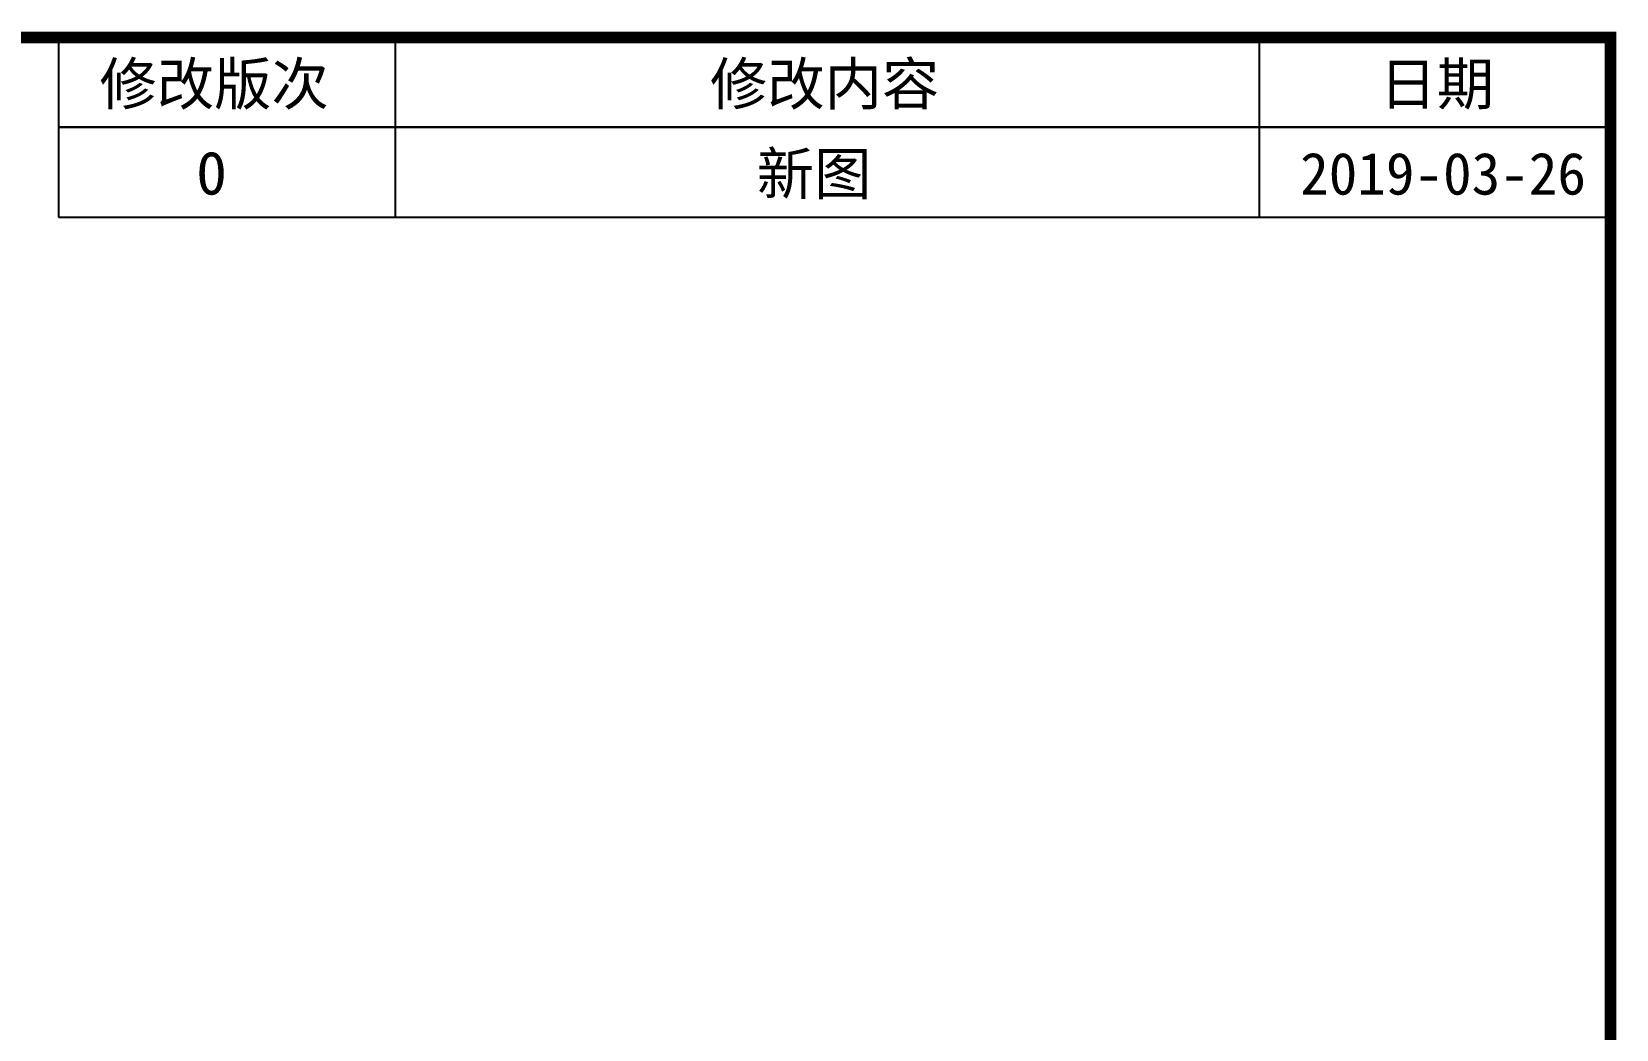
# Model space of a CAD drawing. Header units: millimetres. Extents: x 506 to 944, y -43 to 42.
# Drawn here: x 910.81 to 943.54, y 6.92 to 27.52 of the extents above; entities that cross this region are included whole.
import ezdxf

# ---------------------------------------------------------------- set-up
doc = ezdxf.new("R2010")
doc.units = ezdxf.units.MM
doc.layers.add('com', color=1, linetype='Continuous')
doc.layers.add('SPEC', color=2, linetype='Continuous')
doc.styles.add('ggg', font='')
doc.styles.get('ggg').set_extended_font_data('SimSun')

# ---------------------------------------------------------------- blocks, each defined once
blk = doc.blocks.new('A')
at = {"layer": 'SPEC', "const_width": 0.7000000000000001}
blk.add_lwpolyline([(0, 0), (0, 202.9292557627557), (286.998, 202.931255762756), (287, 0), (0, 0)], dxfattribs=at)
at = {"layer": 'SPEC'}
for points in [[(194.2632312882722, 197.5680034197551), (287.0099999999998, 197.5680034197551), (287.0100000000004, 202.9192557627557, 0.41421356237476), (286.998, 202.931255762756), (194.2632312882722, 202.9312557627558)], [(194.2632312882722, 192.2048972235857), (287.0099999999998, 192.2048972235857), (287.0100000000004, 197.5561495665862, 0.41421356237476), (286.998, 197.5681495665865), (194.2632312882722, 197.5681495665862)]]:
    blk.add_lwpolyline(points, format="xyb", close=True, dxfattribs=at)
for points in [[(214.3991671595177, 197.5680034197551), (214.3991671595188, 202.9312557627558)], [(266.0260758389254, 197.5680034197551), (266.0260758389254, 202.9312557627558)], [(214.3991671595177, 192.2048972235857), (214.3991671595188, 197.5681495665862)], [(266.0260758389254, 192.2048972235857), (266.0260758389254, 197.5681495665862)]]:
    blk.add_lwpolyline(points, dxfattribs=at)
at = {"layer": 'SPEC', "style": 'ggg'}
for s, p in [('修改版次', (196.7066697021078, 198.9111652200946)), ('修改内容', (233.1874288707861, 198.9111652200946)), ('日期', (273.1958440010678, 198.9111652200946)), ('O', (202.547649561953, 193.5480590239252)), ('新图', (235.9846276150822, 193.5480590239252)), ('2019-03-26', (268.4566403016991, 193.5480590239252))]:
    blk.add_text(s, height=2.510808244866569, dxfattribs=at).set_placement(p)

msp = doc.modelspace()

# ---------------------------------------------------------------- block references
at = {"layer": 'com', "xscale": 0.345603120279758, "yscale": 0.345603120279758, "zscale": 0.345603120279758}
msp.add_blockref('A', (844.2275122348956, -42.73537514485741), dxfattribs=at)

doc.saveas('drawing.dxf')
